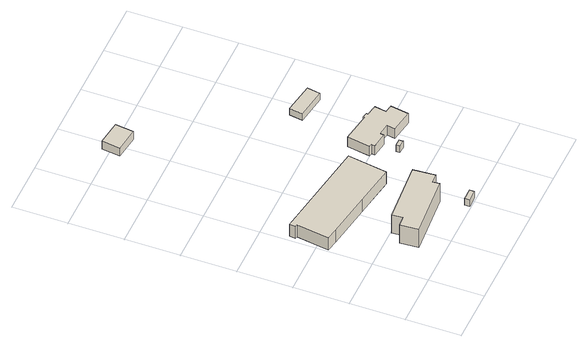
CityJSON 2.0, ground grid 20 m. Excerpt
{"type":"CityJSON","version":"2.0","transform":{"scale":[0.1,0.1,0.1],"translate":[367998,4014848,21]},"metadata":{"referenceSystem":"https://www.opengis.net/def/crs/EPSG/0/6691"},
"CityObjects":{
"building1":{"type":"Building","attributes":{"枝番":1,"利根川水系渡良瀬川洪水浸水想定区域（計画規模）.規模":"L1","利根川水系渡良瀬川洪水浸水想定区域（計画規模）.浸水ランク":"1","利根川水系渡良瀬川洪水浸水想定区域（計画規模）.浸水深":0.14,"利根川水系渡良瀬川洪水浸水想定区域（想定最大規模）.規模":"L2","利根川水系渡良瀬川洪水浸水想定区域（想定最大規模）.浸水ランク":"2","利根川水系渡良瀬川洪水浸水想定区域（想定最大規模）.浸水深":2.12,"利根川水系渡良瀬川洪水浸水想定区域（想定最大規模）.継続時間":7.5,"利根川水系多々良川洪水浸水想定区域（想定最大規模）.規模":"L2","利根川水系多々良川洪水浸水想定区域（想定最大規模）.浸水ランク":"1","利根川水系多々良川洪水浸水想定区域（想定最大規模）.浸水深":0.22,"利根川水系利根川洪水浸水想定区域（想定最大規模）.規模":"L2","利根川水系利根川洪水浸水想定区域（想定最大規模）.浸水ランク":"2","利根川水系利根川洪水浸水想定区域（想定最大規模）.浸水深":0.561,"usage":"401","measuredHeight":8.6,"BuildingDetails.prefecture":"10","BuildingDetails.city":"10207","BuildingDetails.surveyYear":2016},"geometry":[{"type":"Solid","lod":"1","boundaries":[[[[0,1,2,3,4,5,6,7]],[[6,8,9,7]],[[5,10,8,6]],[[4,11,10,5]],[[3,12,11,4]],[[2,13,12,3]],[[1,14,13,2]],[[0,15,14,1]],[[7,9,15,0]],[[8,10,11,12,13,14,15,9]]]]}]},
"building2":{"type":"Building","attributes":{"枝番":1,"利根川水系渡良瀬川洪水浸水想定区域（計画規模）.規模":"L1","利根川水系渡良瀬川洪水浸水想定区域（計画規模）.浸水ランク":"2","利根川水系渡良瀬川洪水浸水想定区域（計画規模）.浸水深":0.74,"利根川水系渡良瀬川洪水浸水想定区域（想定最大規模）.規模":"L2","利根川水系渡良瀬川洪水浸水想定区域（想定最大規模）.浸水ランク":"2","利根川水系渡良瀬川洪水浸水想定区域（想定最大規模）.浸水深":1.75,"利根川水系渡良瀬川洪水浸水想定区域（想定最大規模）.継続時間":6.9,"利根川水系多々良川洪水浸水想定区域（想定最大規模）.規模":"L2","usage":"441","measuredHeight":8.4,"BuildingDetails.prefecture":"10","BuildingDetails.city":"10207","BuildingDetails.surveyYear":2016},"geometry":[{"type":"Solid","lod":"1","boundaries":[[[[16,17,18,19,20,21,22,23]],[[22,24,25,23]],[[21,26,24,22]],[[20,27,26,21]],[[19,28,27,20]],[[18,29,28,19]],[[17,30,29,18]],[[16,31,30,17]],[[23,25,31,16]],[[24,26,27,28,29,30,31,25]]]]}]},
"building3":{"type":"Building","attributes":{"枝番":1,"利根川水系渡良瀬川洪水浸水想定区域（計画規模）.規模":"L1","利根川水系渡良瀬川洪水浸水想定区域（計画規模）.浸水ランク":"1","利根川水系渡良瀬川洪水浸水想定区域（計画規模）.浸水深":0.33,"利根川水系渡良瀬川洪水浸水想定区域（計画規模）.継続時間":1.1,"利根川水系渡良瀬川洪水浸水想定区域（想定最大規模）.規模":"L2","利根川水系渡良瀬川洪水浸水想定区域（想定最大規模）.浸水ランク":"2","利根川水系渡良瀬川洪水浸水想定区域（想定最大規模）.浸水深":2.31,"利根川水系渡良瀬川洪水浸水想定区域（想定最大規模）.継続時間":10.4,"利根川水系多々良川洪水浸水想定区域（想定最大規模）.規模":"L2","BuildingDetails.prefecture":"10","BuildingDetails.city":"10207"},"geometry":[{"type":"Solid","lod":"1","boundaries":[[[[32,33,34,35]],[[34,36,37,35]],[[33,38,36,34]],[[32,39,38,33]],[[35,37,39,32]],[[36,38,39,37]]]]}]},
"building4":{"type":"Building","attributes":{"枝番":1,"利根川水系渡良瀬川洪水浸水想定区域（計画規模）.規模":"L1","利根川水系渡良瀬川洪水浸水想定区域（計画規模）.浸水ランク":"1","利根川水系渡良瀬川洪水浸水想定区域（計画規模）.浸水深":0.04,"利根川水系渡良瀬川洪水浸水想定区域（想定最大規模）.規模":"L2","利根川水系渡良瀬川洪水浸水想定区域（想定最大規模）.浸水ランク":"2","利根川水系渡良瀬川洪水浸水想定区域（想定最大規模）.浸水深":2,"利根川水系渡良瀬川洪水浸水想定区域（想定最大規模）.継続時間":7.5,"usage":"401","BuildingDetails.prefecture":"10","BuildingDetails.city":"10207","BuildingDetails.surveyYear":2016},"geometry":[{"type":"Solid","lod":"1","boundaries":[[[[40,41,42,43]],[[42,44,45,43]],[[41,46,44,42]],[[40,47,46,41]],[[43,45,47,40]],[[44,46,47,45]]]]}]},
"building5":{"type":"Building","attributes":{"枝番":1,"利根川水系渡良瀬川洪水浸水想定区域（計画規模）.規模":"L1","利根川水系渡良瀬川洪水浸水想定区域（想定最大規模）.規模":"L2","利根川水系渡良瀬川洪水浸水想定区域（想定最大規模）.浸水ランク":"2","利根川水系渡良瀬川洪水浸水想定区域（想定最大規模）.浸水深":1.91,"利根川水系渡良瀬川洪水浸水想定区域（想定最大規模）.継続時間":7.5,"usage":"401","BuildingDetails.prefecture":"10","BuildingDetails.city":"10207","BuildingDetails.surveyYear":2016},"geometry":[{"type":"Solid","lod":"1","boundaries":[[[[48,49,50,51]],[[50,52,53,51]],[[49,54,52,50]],[[48,55,54,49]],[[51,53,55,48]],[[52,54,55,53]]]]}]},
"building6":{"type":"Building","attributes":{"枝番":1,"利根川水系渡良瀬川洪水浸水想定区域（計画規模）.規模":"L1","利根川水系渡良瀬川洪水浸水想定区域（計画規模）.浸水ランク":"1","利根川水系渡良瀬川洪水浸水想定区域（計画規模）.浸水深":0.25,"利根川水系渡良瀬川洪水浸水想定区域（計画規模）.継続時間":1.2,"利根川水系渡良瀬川洪水浸水想定区域（想定最大規模）.規模":"L2","利根川水系渡良瀬川洪水浸水想定区域（想定最大規模）.浸水ランク":"2","利根川水系渡良瀬川洪水浸水想定区域（想定最大規模）.浸水深":2.27,"利根川水系渡良瀬川洪水浸水想定区域（想定最大規模）.継続時間":10.6,"利根川水系多々良川洪水浸水想定区域（想定最大規模）.規模":"L2","usage":"441","measuredHeight":5,"BuildingDetails.prefecture":"10","BuildingDetails.city":"10207","BuildingDetails.surveyYear":2016},"geometry":[{"type":"Solid","lod":"1","boundaries":[[[[56,57,58,59]],[[58,60,61,59]],[[57,62,60,58]],[[56,63,62,57]],[[59,61,63,56]],[[60,62,63,61]]]]}]},
"building7":{"type":"Building","attributes":{"枝番":1,"利根川水系渡良瀬川洪水浸水想定区域（計画規模）.規模":"L1","利根川水系渡良瀬川洪水浸水想定区域（計画規模）.浸水ランク":"1","利根川水系渡良瀬川洪水浸水想定区域（計画規模）.浸水深":0.01,"利根川水系渡良瀬川洪水浸水想定区域（想定最大規模）.規模":"L2","利根川水系渡良瀬川洪水浸水想定区域（想定最大規模）.浸水ランク":"2","利根川水系渡良瀬川洪水浸水想定区域（想定最大規模）.浸水深":1.95,"利根川水系渡良瀬川洪水浸水想定区域（想定最大規模）.継続時間":8,"measuredHeight":10.8,"BuildingDetails.prefecture":"10","BuildingDetails.city":"10207"},"geometry":[{"type":"Solid","lod":"1","boundaries":[[[[64,65,66,67]],[[66,68,69,67]],[[65,70,68,66]],[[64,71,70,65]],[[67,69,71,64]],[[68,70,71,69]]]]}]},
"building8":{"type":"Building","attributes":{"枝番":1,"利根川水系渡良瀬川洪水浸水想定区域（計画規模）.規模":"L1","利根川水系渡良瀬川洪水浸水想定区域（計画規模）.浸水ランク":"1","利根川水系渡良瀬川洪水浸水想定区域（計画規模）.浸水深":0.22,"利根川水系渡良瀬川洪水浸水想定区域（想定最大規模）.規模":"L2","利根川水系渡良瀬川洪水浸水想定区域（想定最大規模）.浸水ランク":"2","利根川水系渡良瀬川洪水浸水想定区域（想定最大規模）.浸水深":2.16,"利根川水系渡良瀬川洪水浸水想定区域（想定最大規模）.継続時間":8,"usage":"411","measuredHeight":7.7,"BuildingDetails.prefecture":"10","BuildingDetails.city":"10207","BuildingDetails.surveyYear":2016},"geometry":[{"type":"Solid","lod":"1","boundaries":[[[[72,73,74,75,76,77,78,79,80,81,82,83,84,85,86,87]],[[86,88,89,87]],[[85,90,88,86]],[[84,91,90,85]],[[83,92,91,84]],[[82,93,92,83]],[[81,94,93,82]],[[80,95,94,81]],[[79,96,95,80]],[[78,97,96,79]],[[77,98,97,78]],[[76,99,98,77]],[[75,100,99,76]],[[74,101,100,75]],[[73,102,101,74]],[[72,103,102,73]],[[87,89,103,72]],[[88,90,91,92,93,94,95,96,97,98,99,100,101,102,103,89]]]]}]},
"building9":{"type":"Building","attributes":{"枝番":1,"利根川水系渡良瀬川洪水浸水想定区域（計画規模）.規模":"L1","利根川水系渡良瀬川洪水浸水想定区域（計画規模）.浸水ランク":"1","利根川水系渡良瀬川洪水浸水想定区域（計画規模）.浸水深":0.34,"利根川水系渡良瀬川洪水浸水想定区域（想定最大規模）.規模":"L2","利根川水系渡良瀬川洪水浸水想定区域（想定最大規模）.浸水ランク":"2","利根川水系渡良瀬川洪水浸水想定区域（想定最大規模）.浸水深":2.37,"利根川水系渡良瀬川洪水浸水想定区域（想定最大規模）.継続時間":9,"usage":"451","measuredHeight":3.7,"BuildingDetails.prefecture":"10","BuildingDetails.city":"10207","BuildingDetails.surveyYear":2016},"geometry":[{"type":"Solid","lod":"1","boundaries":[[[[104,105,106,107]],[[106,108,109,107]],[[105,110,108,106]],[[104,111,110,105]],[[107,109,111,104]],[[108,110,111,109]]]]}]}
},
"vertices":[
[128,155,1],[165,158,1],[162,197,1],[386,215,1],[392,134,1],[358,132,1],[360,106,1],[133,88,1],[360,106,84],[133,88,84],[358,132,84],[392,134,84],[386,215,84],[162,197,84],[165,158,84],[128,155,84],
[214,324,5],[48,350,5],[5,357,5],[24,477,5],[14,479,5],[17,502,5],[390,444,5],[367,300,5],[390,444,60],[367,300,60],[17,502,60],[14,479,60],[24,477,60],[5,357,60],[48,350,60],[214,324,60],
[372,23,4],[416,24,4],[416,6,4],[373,4,4],[416,6,34],[373,4,34],[416,24,34],[372,23,34],
[395,168,7],[414,171,7],[417,151,7],[397,149,7],[417,151,37],[397,149,37],[414,171,37],[395,168,37],
[387,206,7],[410,208,7],[414,175,7],[390,173,7],[414,175,37],[390,173,37],[410,208,37],[387,206,37],
[157,1162,4],[166,1230,4],[256,1218,4],[247,1150,4],[256,1218,40],[247,1150,40],[166,1230,40],[157,1162,40],
[517,312,8],[518,327,8],[543,326,8],[543,311,8],[543,326,38],[543,311,38],[518,327,38],[517,312,38],
[576,354,5],[581,385,5],[538,391,5],[536,377,5],[478,386,5],[480,398,5],[468,400,5],[481,485,5],[589,468,5],[590,473,5],[609,470,5],[608,463,5],[649,456,5],[642,413,5],[671,408,5],[660,340,5],[671,408,48],[660,340,48],[642,413,48],[649,456,48],[608,463,48],[609,470,48],[590,473,48],[589,468,48],[481,485,48],[468,400,48],[480,398,48],[478,386,48],[536,377,48],[538,391,48],[581,385,48],[576,354,48],
[540,668,5],[548,718,5],[659,700,5],[651,651,5],[659,700,35],[651,651,35],[548,718,35],[540,668,35]
]}
